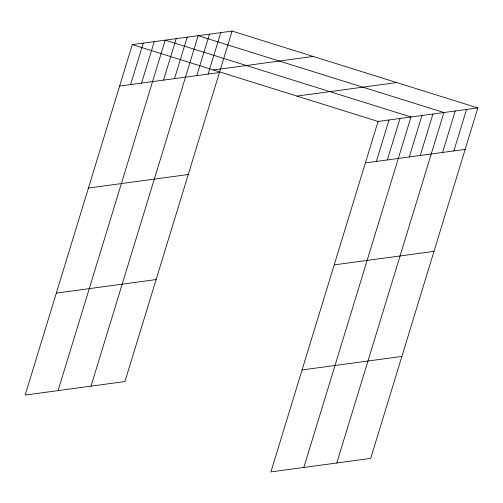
<?xml version="1.0" encoding="UTF-8"?>
<svg xmlns="http://www.w3.org/2000/svg" width="503" height="503" viewBox="0 0 503 503"><rect width="100%" height="100%" fill="white"/><g stroke="black" fill="none" stroke-linecap="round" stroke-linejoin="round"><path stroke-width="0.75" d="M232.097 31.085L132.295 44.61L25.15 395.069L124.951 381.544L232.097 31.085L477.85 107.931L370.705 458.39L270.903 471.915L378.049 121.456L477.85 107.931M130.598 84.586L143.273 43.126M141.576 83.096L154.251 41.636M58.084 390.605L165.229 40.146L410.982 116.992L303.837 467.45M163.532 80.122L176.207 38.662M174.51 78.631L187.185 37.172M91.018 386.141L198.163 35.682L443.916 112.527L336.771 462.986M196.799 75.613L209.474 34.147M208.11 74.079L220.786 32.62M376.351 161.432L389.026 119.966M387.329 159.941L400.004 118.482M409.285 156.967L421.96 115.501M420.263 155.477L432.938 114.018M442.552 152.459L455.228 110.993M453.863 150.925L466.539 109.459M213.398 69.967L313.193 56.443M119.62 86.076L219.421 72.545M296.952 96.098L396.754 82.567M88.446 188.04L188.248 174.516M365.373 162.915L465.174 149.391M56.323 293.104L156.125 279.574M334.199 264.886L434.001 251.362M302.077 369.944L401.878 356.42M132.295 44.61L378.049 121.456"/></g></svg>
